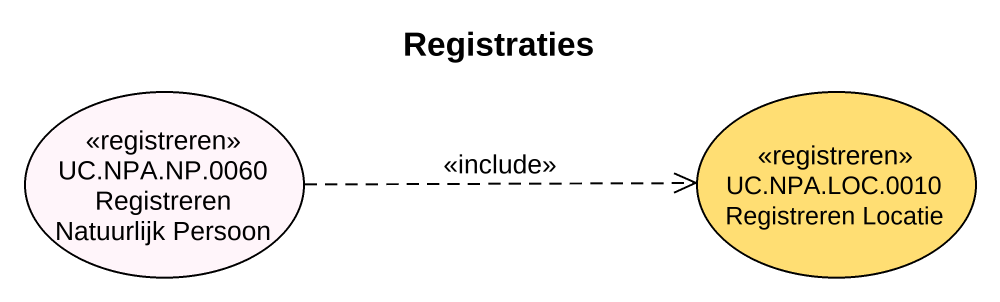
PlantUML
@startuml
title Registraties
usecase "UC.NPA.NP.0060 Registreren Natuurlijk Persoon" as UC_NPA_NP_0060_Registreren <<registreren>> #FFF5FA
usecase "UC.NPA.LOC.0010 Registreren Locatie" as UC_NPA_LOC_0010_Registreren <<registreren>> #FFDE73
UC_NPA_NP_0060_Registreren .right.> UC_NPA_LOC_0010_Registreren : <<include>>
@enduml
